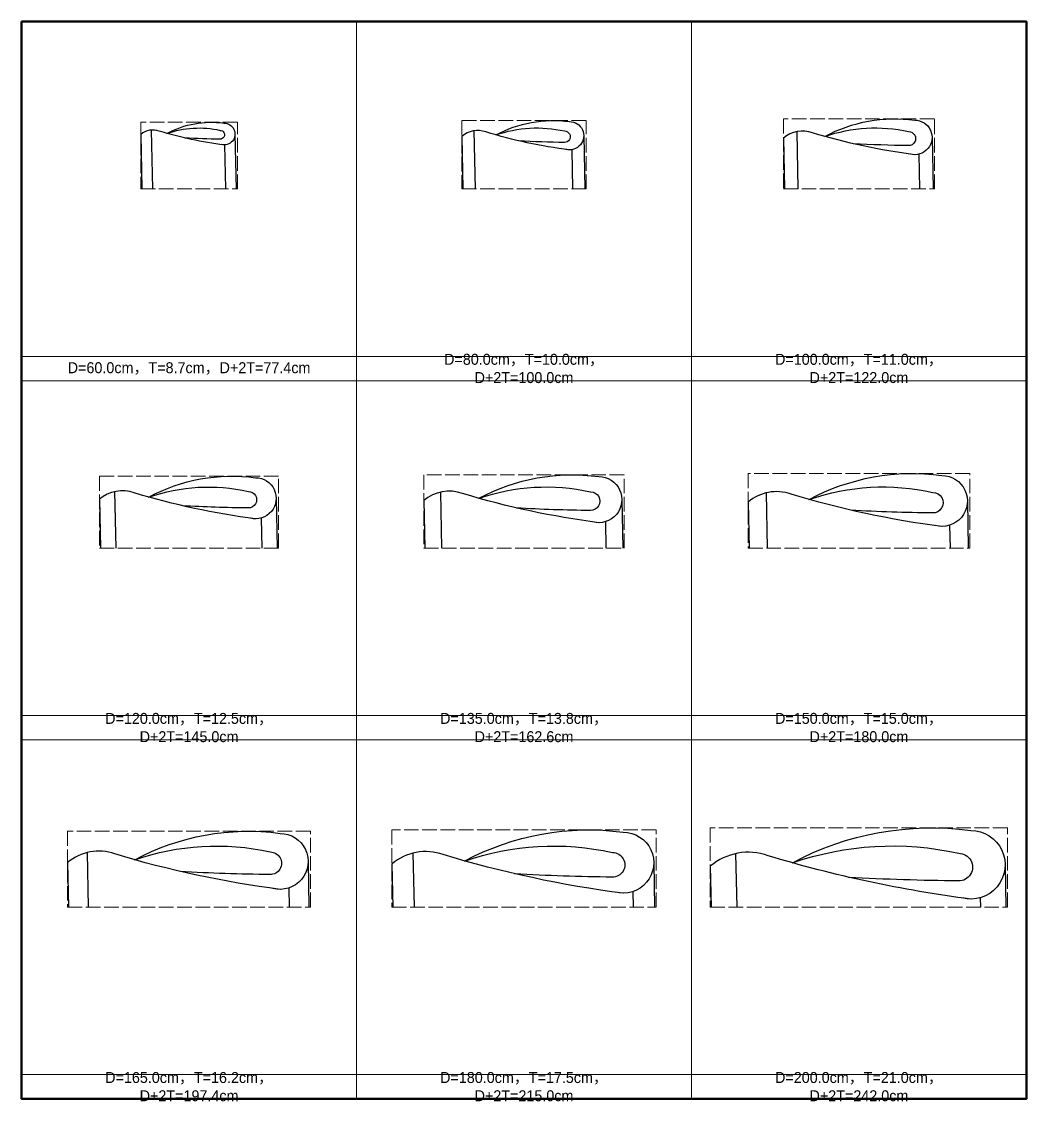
# Model space of a CAD drawing. Extents: x -6810 to 5075, y -2187 to 1200.
# Drawn here: x 3525 to 4350, y -2187 to -1300 of the extents above; entities that cross this region are included whole.
import ezdxf

# ---------------------------------------------------------------- set-up
doc = ezdxf.new("R2010")
doc.units = 0
doc.header["$MEASUREMENT"] = 0
doc.linetypes.add('ACAD_ISO02W100', pattern=[15, 12, -3])
doc.layers.add('一、3.基本-變更', color=1, linetype='Continuous', lineweight=50)
doc.layers.add('二、6.繪圖-其他施作項目', color=35, linetype='Continuous', lineweight=30)
doc.layers.add('一、4.基本-隱藏', color=9, linetype='ACAD_ISO02W100', lineweight=20, plot=False)
doc.layers.add('三、3.文字-註解文字', color=2, linetype='Continuous')
doc.styles.add('註解文字', font='MS PGothic.ttf', dxfattribs={"height": 3})

msp = doc.modelspace()

# ---------------------------------------------------------------- linework, layer by layer
at = {"layer": '一、3.基本-變更'}
msp.add_lwpolyline([(3525, -1300), (4350, -1300), (4350, -2185), (3525, -2185)], close=True, dxfattribs=at)
at = {"layer": '一、4.基本-隱藏', "linetype": 'Continuous'}
for points in [[(3525, -1300), (3800, -1300), (3800, -1575), (3525, -1575)], [(3800, -1300), (4075, -1300), (4075, -1575), (3800, -1575)], [(4075, -1300), (4350, -1300), (4350, -1575), (4075, -1575)], [(3525, -1575), (3800, -1575), (3800, -1595), (3525, -1595)], [(3800, -1575), (4075, -1575), (4075, -1595), (3800, -1595)], [(4075, -1575), (4350, -1575), (4350, -1595), (4075, -1595)], [(3525, -1595), (3800, -1595), (3800, -1870), (3525, -1870)], [(3800, -1595), (4075, -1595), (4075, -1870), (3800, -1870)], [(4075, -1595), (4350, -1595), (4350, -1870), (4075, -1870)], [(3525, -1870), (3800, -1870), (3800, -1890), (3525, -1890)], [(3800, -1870), (4075, -1870), (4075, -1890), (3800, -1890)], [(4075, -1870), (4350, -1870), (4350, -1890), (4075, -1890)], [(3525, -1890), (3800, -1890), (3800, -2165), (3525, -2165)], [(3800, -1890), (4075, -1890), (4075, -2165), (3800, -2165)], [(4075, -1890), (4350, -1890), (4350, -2165), (4075, -2165)], [(3525, -2165), (3800, -2165), (3800, -2185), (3525, -2185)], [(3800, -2165), (4075, -2165), (4075, -2185), (3800, -2185)], [(4075, -2165), (4350, -2165), (4350, -2185), (4075, -2185)]]:
    msp.add_lwpolyline(points, close=True, dxfattribs=at)
at = {"layer": '一、4.基本-隱藏'}
for points in [[(3702.198, -1437.5), (3702.198, -1382.648), (3622.802, -1382.648), (3622.802, -1437.5)], [(3988.505, -1437.5), (3988.505, -1381.23), (3886.495, -1381.23), (3886.495, -1437.5)], [(4274.506, -1437.5), (4274.506, -1379.853), (4150.494, -1379.853), (4150.494, -1437.5)], [(3736.007, -1732.5), (3736.007, -1673.412), (3588.993, -1673.412), (3588.993, -1732.5)], [(4019.808, -1732.5), (4019.808, -1672.306), (3855.192, -1672.306), (3855.192, -1732.5)], [(4303.509, -1732.5), (4303.509, -1671.214), (4121.491, -1671.214), (4121.491, -1732.5)], [(3762.209, -2027.5), (3762.209, -1965.127), (3562.791, -1965.127), (3562.791, -2027.5)], [(4046.011, -2027.5), (4046.011, -1964.021), (3828.989, -1964.021), (3828.989, -2027.5)], [(4334.512, -2027.5), (4334.512, -1962.327), (4090.488, -1962.327), (4090.488, -2027.5)]]:
    msp.add_lwpolyline(points, close=True, dxfattribs=at)
at = {"layer": '二、6.繪圖-其他施作項目'}
for points in [[(3644.363, -1391.83, -0.1578495), (3691.182, -1383.337, -1.1409026), (3688.839, -1401.058)], [(3914.356, -1393.096, -0.1578495), (3974.855, -1382.12, -1.1409026), (3971.828, -1405.019)], [(4184.511, -1394.325, -0.1578495), (4258.298, -1380.939, -1.1409026), (4254.605, -1408.867)], [(3691.182, -1401.368, -0.0416835), (3637.967, -1389.961, 0.2681724), (3622.802, -1392.734, 0.2681724)], [(3644.302, -1391.863, -0.1399452), (3688.014, -1389.332, -1.0112817), (3687.933, -1396.604, -0.0106152), (3659.084, -1395.666)], [(3974.855, -1405.42, -0.0416835), (3906.09, -1390.681, 0.2681724), (3886.495, -1394.264, 0.2681724)], [(3914.277, -1393.138, -0.1399452), (3970.762, -1389.868, -1.0112817), (3970.656, -1399.265, -0.0106152), (3933.378, -1398.053)], [(4258.298, -1409.355, -0.0416835), (4174.43, -1391.379, 0.2687059), (4150.494, -1395.78, 0.2681724)], [(4184.415, -1394.376, -0.1399452), (4253.305, -1390.388, -1.0112817), (4253.177, -1401.849, -0.0106152), (4207.711, -1400.37)], [(3629.429, -1690.611, -0.1578495), (3717.121, -1674.702, -1.1409026), (3712.733, -1707.894)], [(3900.5, -1691.598, -0.1578495), (3998.867, -1673.753, -1.1409026), (3993.945, -1710.985)], [(4171.638, -1692.572, -0.1578495), (4280.539, -1672.816, -1.1409026), (4275.09, -1714.036)], [(3629.315, -1690.672, -0.1399452), (3711.188, -1685.932, -1.0112817), (3711.035, -1699.553, -0.0106152), (3657.002, -1697.796)], [(3900.372, -1691.667, -0.1399452), (3992.211, -1686.35, -1.0112817), (3992.04, -1701.628, -0.0106152), (3931.429, -1699.657)], [(4171.496, -1692.648, -0.1399452), (4273.171, -1686.762, -1.0112817), (4272.981, -1703.677, -0.0106152), (4205.879, -1701.495)], [(3717.121, -1708.474, -0.0416835), (3617.449, -1687.11, 0.2688126), (3588.993, -1692.348, 0.2681724)], [(3998.867, -1711.636, -0.0416835), (3887.061, -1687.671, 0.2682685), (3855.192, -1693.505, 0.2681724)], [(4280.539, -1714.756, -0.0416835), (4156.76, -1688.225, 0.2681417), (4121.491, -1694.672, 0.2681417)], [(3617.831, -1988.542, -0.1578495), (3737.22, -1966.884, -1.1409026), (3731.246, -2012.072)], [(3888.902, -1989.53, -0.1578495), (4018.966, -1965.934, -1.1409026), (4012.458, -2015.164)], [(4157.918, -1991.041, -0.1578495), (4304.321, -1964.481, -1.1409026), (4296.995, -2019.895)], [(3617.676, -1988.626, -0.1399452), (3729.142, -1982.172, -1.0112817), (3728.934, -2000.716, -0.0106152), (3655.37, -1998.324)], [(3888.733, -1989.621, -0.1399452), (4010.166, -1982.59, -1.0112817), (4009.939, -2002.792, -0.0106152), (3929.798, -2000.186)], [(4157.727, -1991.143, -0.1399452), (4294.415, -1983.23, -1.0112817), (4294.16, -2005.97, -0.0106152), (4203.951, -2003.036)], [(3737.22, -2012.862, -0.0416835), (3601.521, -1983.777, 0.2687193), (3562.791, -1990.899, 0.2681724)], [(4018.966, -2016.024, -0.0416835), (3871.134, -1984.338, 0.2683155), (3828.989, -1992.055, 0.2681724)], [(4304.321, -2020.864, -0.0416835), (4137.917, -1985.197, 0.2682405), (4090.488, -1993.875, 0.2681724)]]:
    msp.add_lwpolyline(points, format="xyb", dxfattribs=at)
for points in [[(3631.419, -1389.124), (3632.387, -1437.5)], [(3700.198, -1392.352), (3701.101, -1437.5)], [(3896.407, -1389.745), (3897.362, -1437.5)], [(4161.39, -1390.457), (4162.331, -1437.5)], [(3622.802, -1392.734), (3623.692, -1437.5)], [(3691.676, -1401.354), (3692.399, -1437.5)], [(3886.495, -1394.264), (3887.36, -1437.5)], [(3986.505, -1393.77), (3987.38, -1437.5)], [(4150.494, -1395.78), (4151.329, -1437.5)], [(4272.506, -1395.147), (4273.353, -1437.5)], [(3976.733, -1405.267), (3977.378, -1437.5)], [(4261.779, -1408.922), (4262.351, -1437.5)], [(3588.993, -1692.348), (3589.796, -1732.5)], [(3601.371, -1686.14), (3602.299, -1732.5)], [(3734.007, -1691.588), (3734.825, -1732.5)], [(3855.192, -1693.505), (3855.972, -1732.5)], [(3868.857, -1686.622), (3869.775, -1732.5)], [(4017.808, -1692.694), (4018.604, -1732.5)], [(4136.343, -1687.125), (4137.25, -1732.5)], [(4301.509, -1693.786), (4302.283, -1732.5)], [(4121.491, -1694.672), (4122.247, -1732.5)], [(3721.829, -1707.804), (3722.323, -1732.5)], [(4004.368, -1710.819), (4004.802, -1732.5)], [(4286.906, -1713.766), (4287.28, -1732.5)], [(3578.829, -1982.646), (3579.726, -2027.5)], [(3846.314, -1983.131), (3847.202, -2027.5)], [(4111.285, -1983.529), (4112.165, -2027.5)], [(3562.791, -1990.899), (3563.523, -2027.5)], [(3760.209, -1989.873), (3760.962, -2027.5)], [(3828.989, -1992.055), (3829.698, -2027.5)], [(4044.011, -1990.979), (4044.741, -2027.5)], [(4090.488, -1993.875), (4091.16, -2027.5)], [(4332.512, -1992.673), (4333.209, -2027.5)], [(3744.443, -2011.698), (3744.759, -2027.5)], [(4026.982, -2014.707), (4027.238, -2027.5)], [(4312.05, -2019.784), (4312.205, -2027.5)]]:
    msp.add_lwpolyline(points, dxfattribs=at)

# ---------------------------------------------------------------- texts
at = {"layer": '三、3.文字-註解文字', "char_height": 9, "attachment_point": 5, "style": '註解文字'}
for s, insert in [('{\\fMS PGothic|b0|i0|c128|p34;D=80.0cm，T=10.0cm，D+2T=}100.0{\\fMS PGothic|b0|i0|c128|p34;cm}', (3937.5, -1585)), ('{\\fMS PGothic|b0|i0|c128|p34;D=}10{\\fMS PGothic|b0|i0|c128|p34;0}.0{\\fMS PGothic|b0|i0|c128|p34;cm，T=}11.0{\\fMS PGothic|b0|i0|c128|p34;cm，D+2T=}122.0{\\fMS PGothic|b0|i0|c128|p34;cm}', (4212.5, -1585)), ('{\\fMS PGothic|b0|i0|c128|p34;D=60}.0{\\fMS PGothic|b0|i0|c128|p34;cm，T=8.7cm，D+2T=77.4cm}', (3662.5, -1585)), ('{\\fMS PGothic|b0|i0|c128|p34;D=}12{\\fMS PGothic|b0|i0|c128|p34;0}.0{\\fMS PGothic|b0|i0|c128|p34;cm，T=}12.5{\\fMS PGothic|b0|i0|c128|p34;cm，D+2T=}145.0{\\fMS PGothic|b0|i0|c128|p34;cm}', (3662.5, -1880)), ('{\\fMS PGothic|b0|i0|c128|p34;D=}135.0{\\fMS PGothic|b0|i0|c128|p34;cm，T=}13.8{\\fMS PGothic|b0|i0|c128|p34;cm，D+2T=}162.6{\\fMS PGothic|b0|i0|c128|p34;cm}', (3937.5, -1880)), ('{\\fMS PGothic|b0|i0|c128|p34;D=}150.0{\\fMS PGothic|b0|i0|c128|p34;cm，T=}15.0{\\fMS PGothic|b0|i0|c128|p34;cm，D+2T=}180.0{\\fMS PGothic|b0|i0|c128|p34;cm}', (4212.5, -1880)), ('{\\fMS PGothic|b0|i0|c128|p34;D=165.0cm，T=}16.2{\\fMS PGothic|b0|i0|c128|p34;cm，D+2T=}19{\\fMS PGothic|b0|i0|c128|p34;7.4cm}', (3662.5, -2175)), ('{\\fMS PGothic|b0|i0|c128|p34;D=180.0cm，T=17.5cm，D+2T=}215.0{\\fMS PGothic|b0|i0|c128|p34;cm}', (3937.5, -2175)), ('{\\fMS PGothic|b0|i0|c128|p34;D=}200.0{\\fMS PGothic|b0|i0|c128|p34;cm，T=}21.0{\\fMS PGothic|b0|i0|c128|p34;cm，D+2T=}242.0{\\fMS PGothic|b0|i0|c128|p34;cm}', (4212.5, -2175))]:
    msp.add_mtext_dynamic_manual_height_columns(s, width=195.7125, gutter_width=15, heights=[0], dxfattribs=dict(at, insert=insert))

doc.saveas('drawing.dxf')
